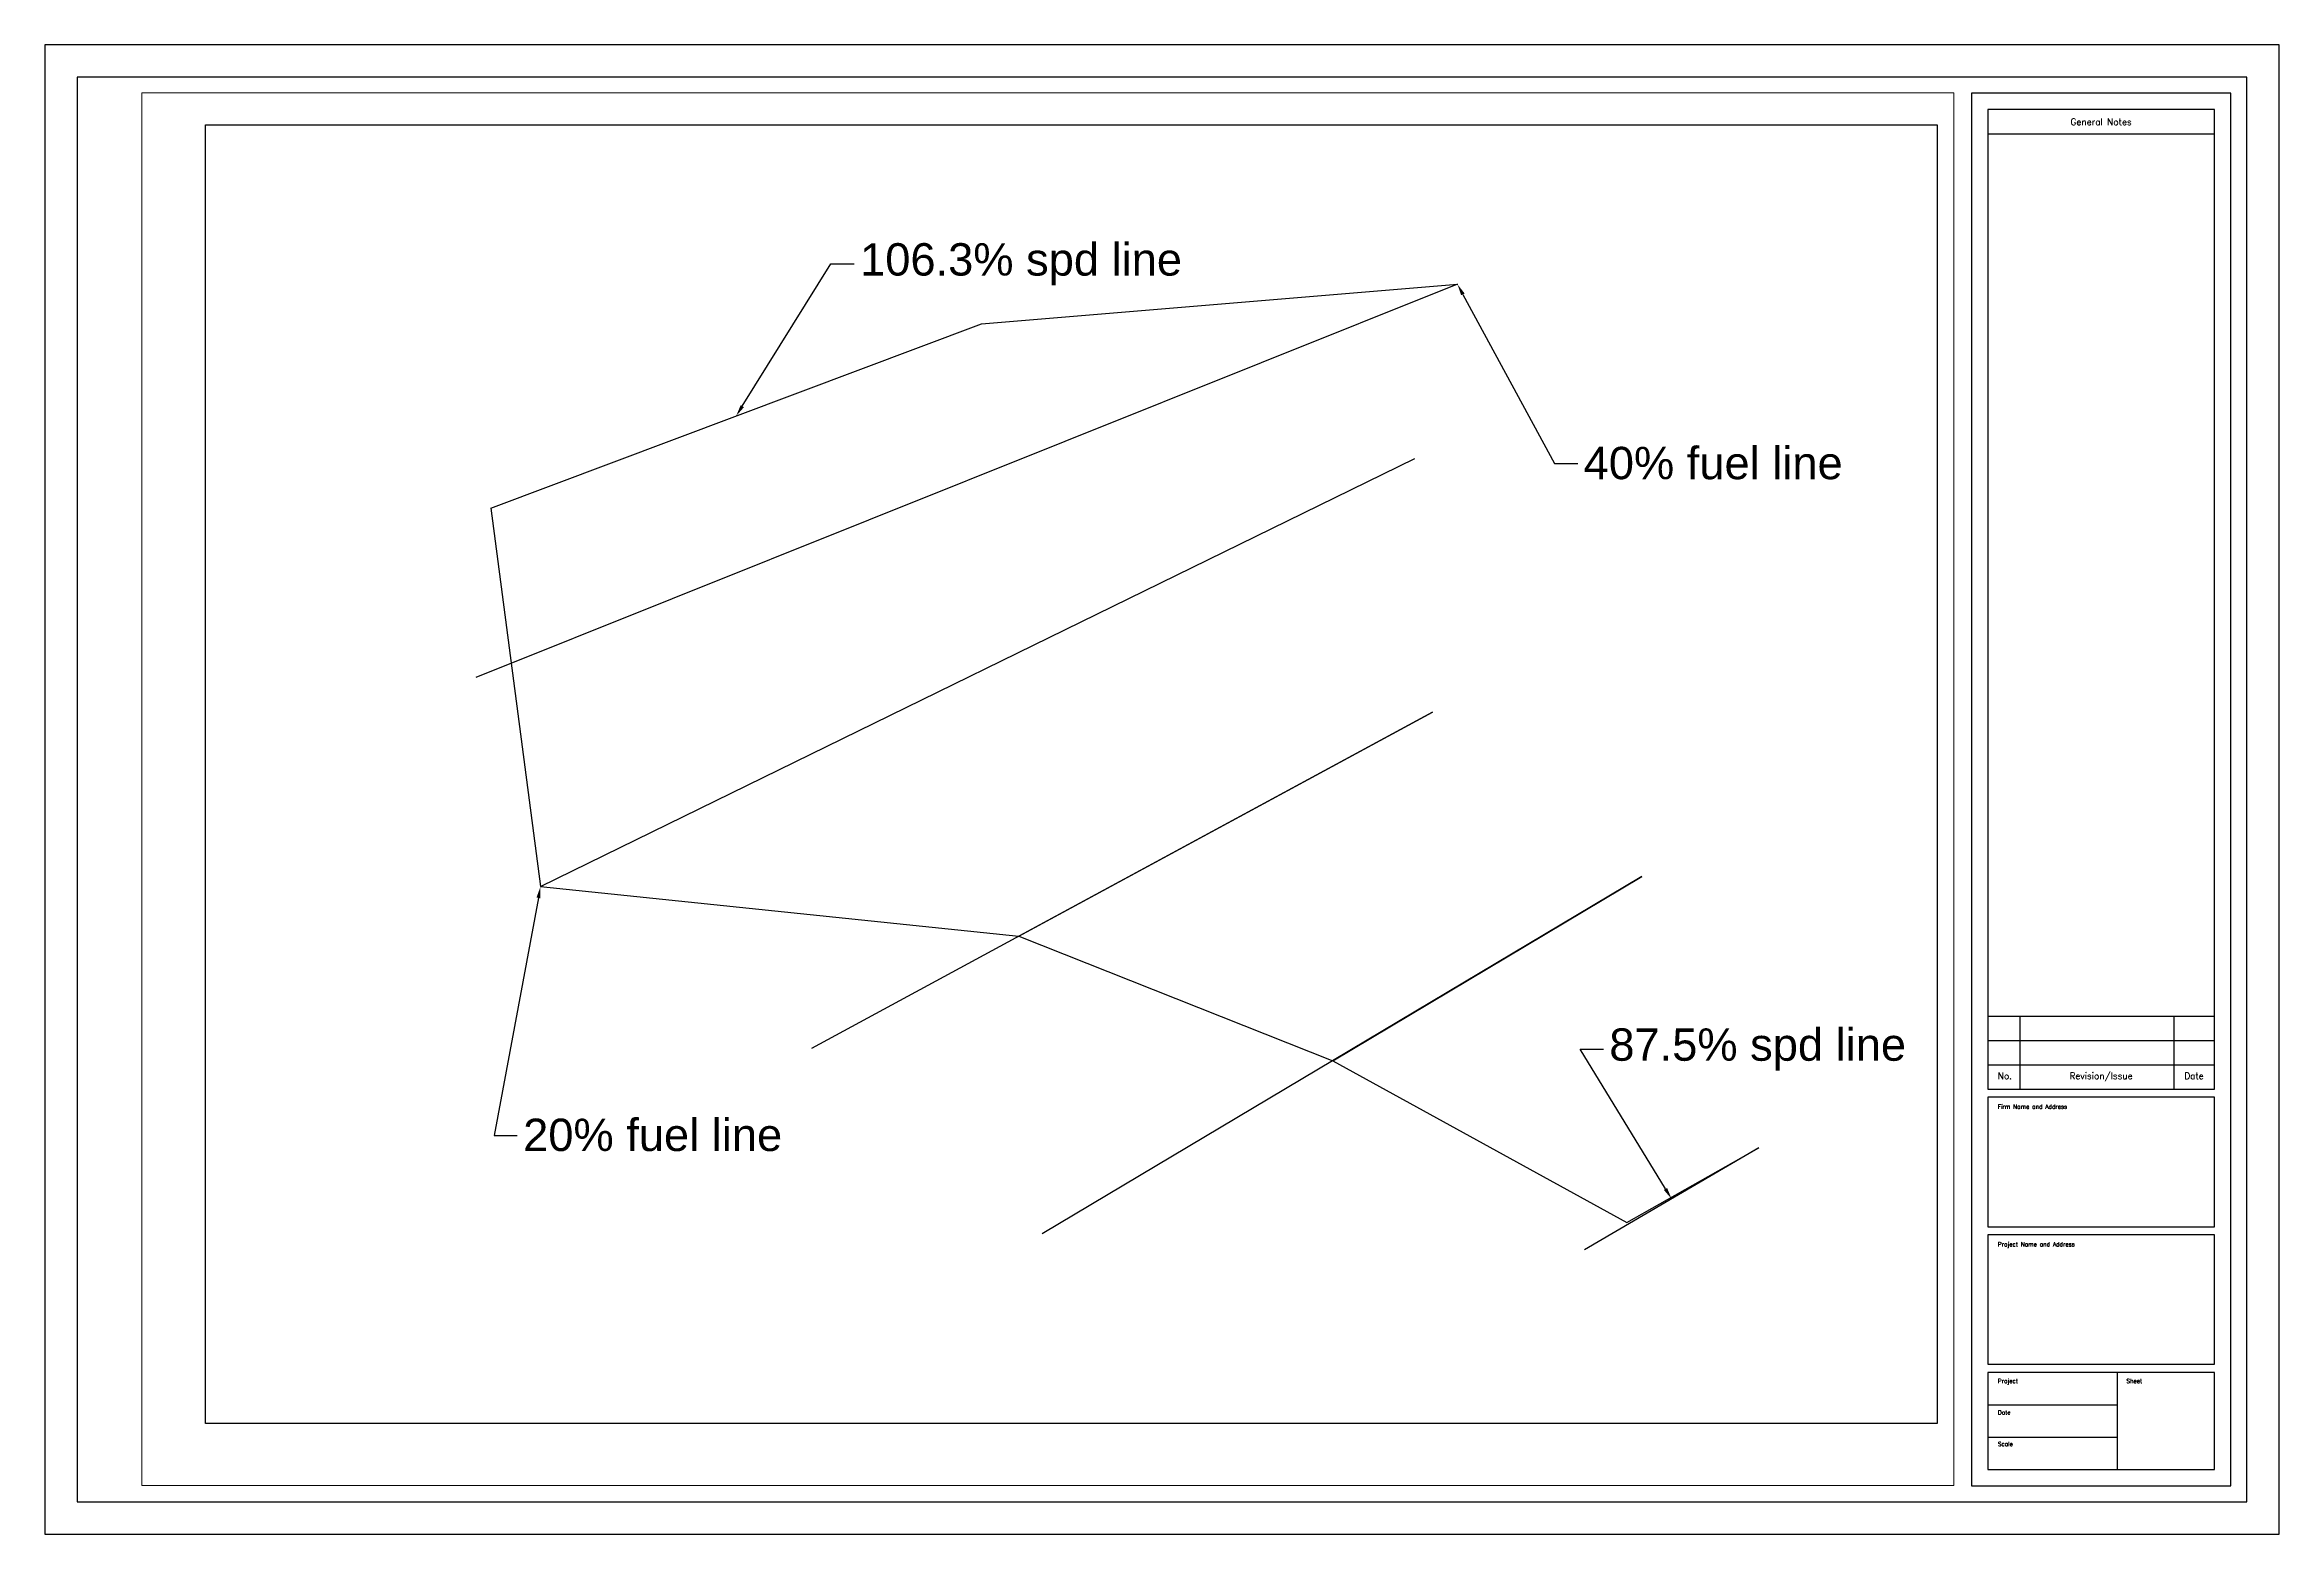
# Paper-space layout 'D-Size Layout' of a CAD drawing. Header units: inches. Extents: x 0 to 34.5, y 0 to 23.
import ezdxf
from ezdxf import colors
from ezdxf.entities.mleader import LeaderData, LeaderLine
from ezdxf.enums import TextEntityAlignment as Align
from ezdxf.math import Vec2, Vec3

# ---------------------------------------------------------------- set-up
doc = ezdxf.new("R2010")
doc.units = ezdxf.units.IN
doc.header["$LTSCALE"] = 48
doc.header["$MEASUREMENT"] = 0
doc.layers.add('Title Block', color=7, linetype='Continuous')
doc.layers.add('Viewport', color=5, linetype='Continuous')
doc.styles.add('Roman', font='romans')
doc.styles.get("Standard").update_dxf_attribs({"font": 'arial.ttf'})
picture_1 = doc.add_image_def('image1.png', size_in_pixel=(560, 420))

# ---------------------------------------------------------------- blocks, each defined once
blk = doc.blocks.new('Architectural Title Block')
for p, q in [((34.5, 23), (0, 23)), ((0, 23), (0, 0)), ((34.5, 0), (34.5, 23)), ((34, 22.5), (0.5, 22.5)), ((0.5, 22.5), (0.5, 0.5)), ((34, 0.5), (34, 22.5)), ((33.75, 22.25), (29.75, 22.25)), ((29.75, 22.25), (29.75, 0.75)), ((33.75, 0.75), (33.75, 22.25)), ((33.5, 22), (30, 22)), ((30, 22), (30, 6.875)), ((33.5, 6.875), (33.5, 22)), ((30, 21.625), (33.5, 21.625)), ((30, 8), (33.5, 8)), ((30.5, 6.875), (30.5, 8)), ((32.875, 6.875), (32.875, 8)), ((30, 7.625), (33.5, 7.625)), ((30, 7.25), (33.5, 7.25)), ((30, 6.875), (33.5, 6.875)), ((33.5, 6.75), (30, 6.75)), ((30, 6.75), (30, 4.75)), ((33.5, 4.75), (33.5, 6.75)), ((30, 4.75), (33.5, 4.75)), ((33.5, 4.625), (30, 4.625)), ((30, 4.625), (30, 2.625)), ((33.5, 2.625), (33.5, 4.625)), ((30, 2.625), (33.5, 2.625)), ((33.5, 2.5), (30, 2.5)), ((30, 2.5), (30, 1)), ((32, 1), (32, 2.5)), ((33.5, 1), (33.5, 2.5)), ((30, 2), (32, 2)), ((30, 1.5), (32, 1.5)), ((29.75, 0.75), (33.75, 0.75)), ((30, 1), (33.5, 1)), ((0.5, 0.5), (34, 0.5)), ((0, 0), (34.5, 0))]:
    blk.add_line(p, q)
at = {"style": 'Roman'}
for s, p in [('General Notes', (31.7483, 21.8078)), ('No.', (30.2636, 7.0784)), ('Revision/Issue', (31.7483, 7.0784)), ('Date', (33.1838, 7.0784))]:
    blk.add_text(s, height=0.1, dxfattribs=at).set_placement(p, align=Align.MIDDLE_CENTER)
for s, p in [('Firm Name and Address', (30.1554, 6.5711)), ('Project Name and Address', (30.1554, 4.4461)), ('Project', (30.1554, 2.3346)), ('Sheet', (32.1399, 2.3346)), ('Date', (30.1554, 1.8489)), ('Scale', (30.1554, 1.3632))]:
    blk.add_text(s, height=0.065, dxfattribs=at).set_placement(p)
at = {"color": 0, "style": 'Roman', "flags": 8}
for tag, p in [('FNAME', (-0.05, 6)), ('REVDATE', (-0.05, 3)), ('USER', (-0.05, 0))]:
    blk.add_attdef(tag, p, '', height=0.15, rotation=90, dxfattribs=at)

psp = doc.layouts.new('D-Size Layout')

# ---------------------------------------------------------------- linework, layer by layer
at = {"color": 3}
for p, q in [((21.81, 19.303), (6.655, 13.231)), ((6.886, 15.844), (14.463, 18.688)), ((7.655, 10.003), (21.156, 16.613)), ((21.425, 12.693), (11.84, 7.501)), ((15.04, 9.234), (21.425, 12.693)), ((24.656, 10.156), (15.4, 4.637)), ((19.886, 7.312), (24.656, 10.156)), ((26.464, 5.967), (23.771, 4.391)), ((24.425, 4.814), (26.464, 5.967))]:
    psp.add_line(p, q, dxfattribs=at)
at = {"color": 1}
for p, q in [((14.463, 18.688), (21.81, 19.303)), ((6.886, 15.844), (7.655, 10.003)), ((7.655, 10.003), (15.04, 9.234)), ((15.04, 9.234), (19.886, 7.312)), ((19.886, 7.312), (24.425, 4.814))]:
    psp.add_line(p, q, dxfattribs=at)

# ---------------------------------------------------------------- block references
at = {"layer": 'Title Block'}
psp.add_blockref('Architectural Title Block', (0, 0), dxfattribs=at)

# ---------------------------------------------------------------- pictures from other files: only their frames are drawn
image = psp.add_image(picture_1, insert=(2.485, 1.712), size_in_units=(26.731, 20.048))
image.dxf.flags = 7

# ---------------------------------------------------------------- leaders
at = {"color": 18, "true_color": 0x000000}
ml = psp.add_multileader_mtext('Standard', dxfattribs=at)
ml.set_content('106.3% spd line', color=(0, 0, 0))
ml.set_leader_properties()
ml.build(insert=Vec2(0, 0))
ml.multileader.update_dxf_attribs({"text_right_attachment_type": 6, "dogleg_length": 0.36, "arrow_head_size": 0.18})
ctx = ml.context
ctx.base_point, ctx.char_height, ctx.arrow_head_size, ctx.landing_gap_size, ctx.plane_origin = Vec3(12.499, 19.615), 0.5, 0.18, 0.09, Vec3(10.675, 17.266)
ctx.right_attachment = 6
notes = []
notes.append((ctx, [(0, (1, 1, 0), (12.139, 19.615), (1, 0), 0.36, [(0, [(10.675, 17.266)], 0, [])])]))
ctx.mtext.insert, ctx.mtext.flow_direction = Vec3(12.589, 19.935), 5
ml = psp.add_multileader_mtext('Standard', dxfattribs=at)
ml.set_content('40% fuel line', color=(0, 0, 0))
ml.set_leader_properties()
ml.build(insert=Vec2(0, 0))
ml.multileader.update_dxf_attribs({"text_right_attachment_type": 6, "dogleg_length": 0.36, "arrow_head_size": 0.18})
ctx = ml.context
ctx.base_point, ctx.char_height, ctx.arrow_head_size, ctx.landing_gap_size, ctx.plane_origin = Vec3(23.67, 16.532), 0.5, 0.18, 0.09, Vec3(21.81, 19.303)
ctx.right_attachment = 6
notes.append((ctx, [(0, (1, 1, 0), (23.31, 16.532), (1, 0), 0.36, [(0, [(21.81, 19.303)], 0, [])])]))
ctx.mtext.insert, ctx.mtext.flow_direction = Vec3(23.76, 16.791), 5
ml = psp.add_multileader_mtext('Standard', dxfattribs=at)
ml.set_content('20% fuel line', color=(0, 0, 0))
ml.set_leader_properties()
ml.build(insert=Vec2(0, 0))
ml.multileader.update_dxf_attribs({"text_right_attachment_type": 6, "dogleg_length": 0.36, "arrow_head_size": 0.18})
ctx = ml.context
ctx.base_point, ctx.char_height, ctx.arrow_head_size, ctx.landing_gap_size, ctx.plane_origin = Vec3(7.297, 6.159), 0.5, 0.18, 0.09, Vec3(7.655, 10.003)
ctx.right_attachment = 6
notes.append((ctx, [(0, (1, 1, 0), (6.937, 6.159), (1, 0), 0.36, [(0, [(7.655, 10.003)], 0, [])])]))
ctx.mtext.insert, ctx.mtext.flow_direction = Vec3(7.387, 6.418), 5
ml = psp.add_multileader_mtext('Standard', dxfattribs=at)
ml.set_content('87.5% spd line', color=(0, 0, 0))
ml.set_leader_properties()
ml.build(insert=Vec2(0, 0))
ml.multileader.update_dxf_attribs({"text_right_attachment_type": 6, "dogleg_length": 0.36, "arrow_head_size": 0.18})
ctx = ml.context
ctx.base_point, ctx.char_height, ctx.arrow_head_size, ctx.landing_gap_size, ctx.plane_origin = Vec3(24.066, 7.493), 0.5, 0.18, 0.09, Vec3(25.117, 5.179)
ctx.right_attachment = 6
notes.append((ctx, [(0, (1, 1, 0), (23.706, 7.493), (1, 0), 0.36, [(0, [(25.117, 5.179)], 0, [])])]))
ctx.mtext.insert, ctx.mtext.flow_direction = Vec3(24.156, 7.812), 5
for ctx, leaders in notes:
    for number, flags, end, landing, length, lines in leaders:
        leader = LeaderData()
        leader.index, (leader.has_last_leader_line, leader.has_dogleg_vector, leader.attachment_direction) = number, flags
        leader.last_leader_point, leader.dogleg_vector, leader.dogleg_length = Vec3(end), Vec3(landing), length
        for number, points, colour, breaks in lines:
            line = LeaderLine()
            line.index, line.vertices, line.color, line.breaks = number, Vec3.list(points), colors.encode_raw_color(colour), breaks
            leader.lines.append(line)
        ctx.leaders.append(leader)

# ---------------------------------------------------------------- viewports
at = {"layer": 'Viewport'}
psp.add_viewport(center=(15.488, 11.505), size=(27.976, 21.4991), view_center_point=(605.967, 465.994), view_height=1031.95692, dxfattribs=at)

doc.saveas('drawing.dxf')
